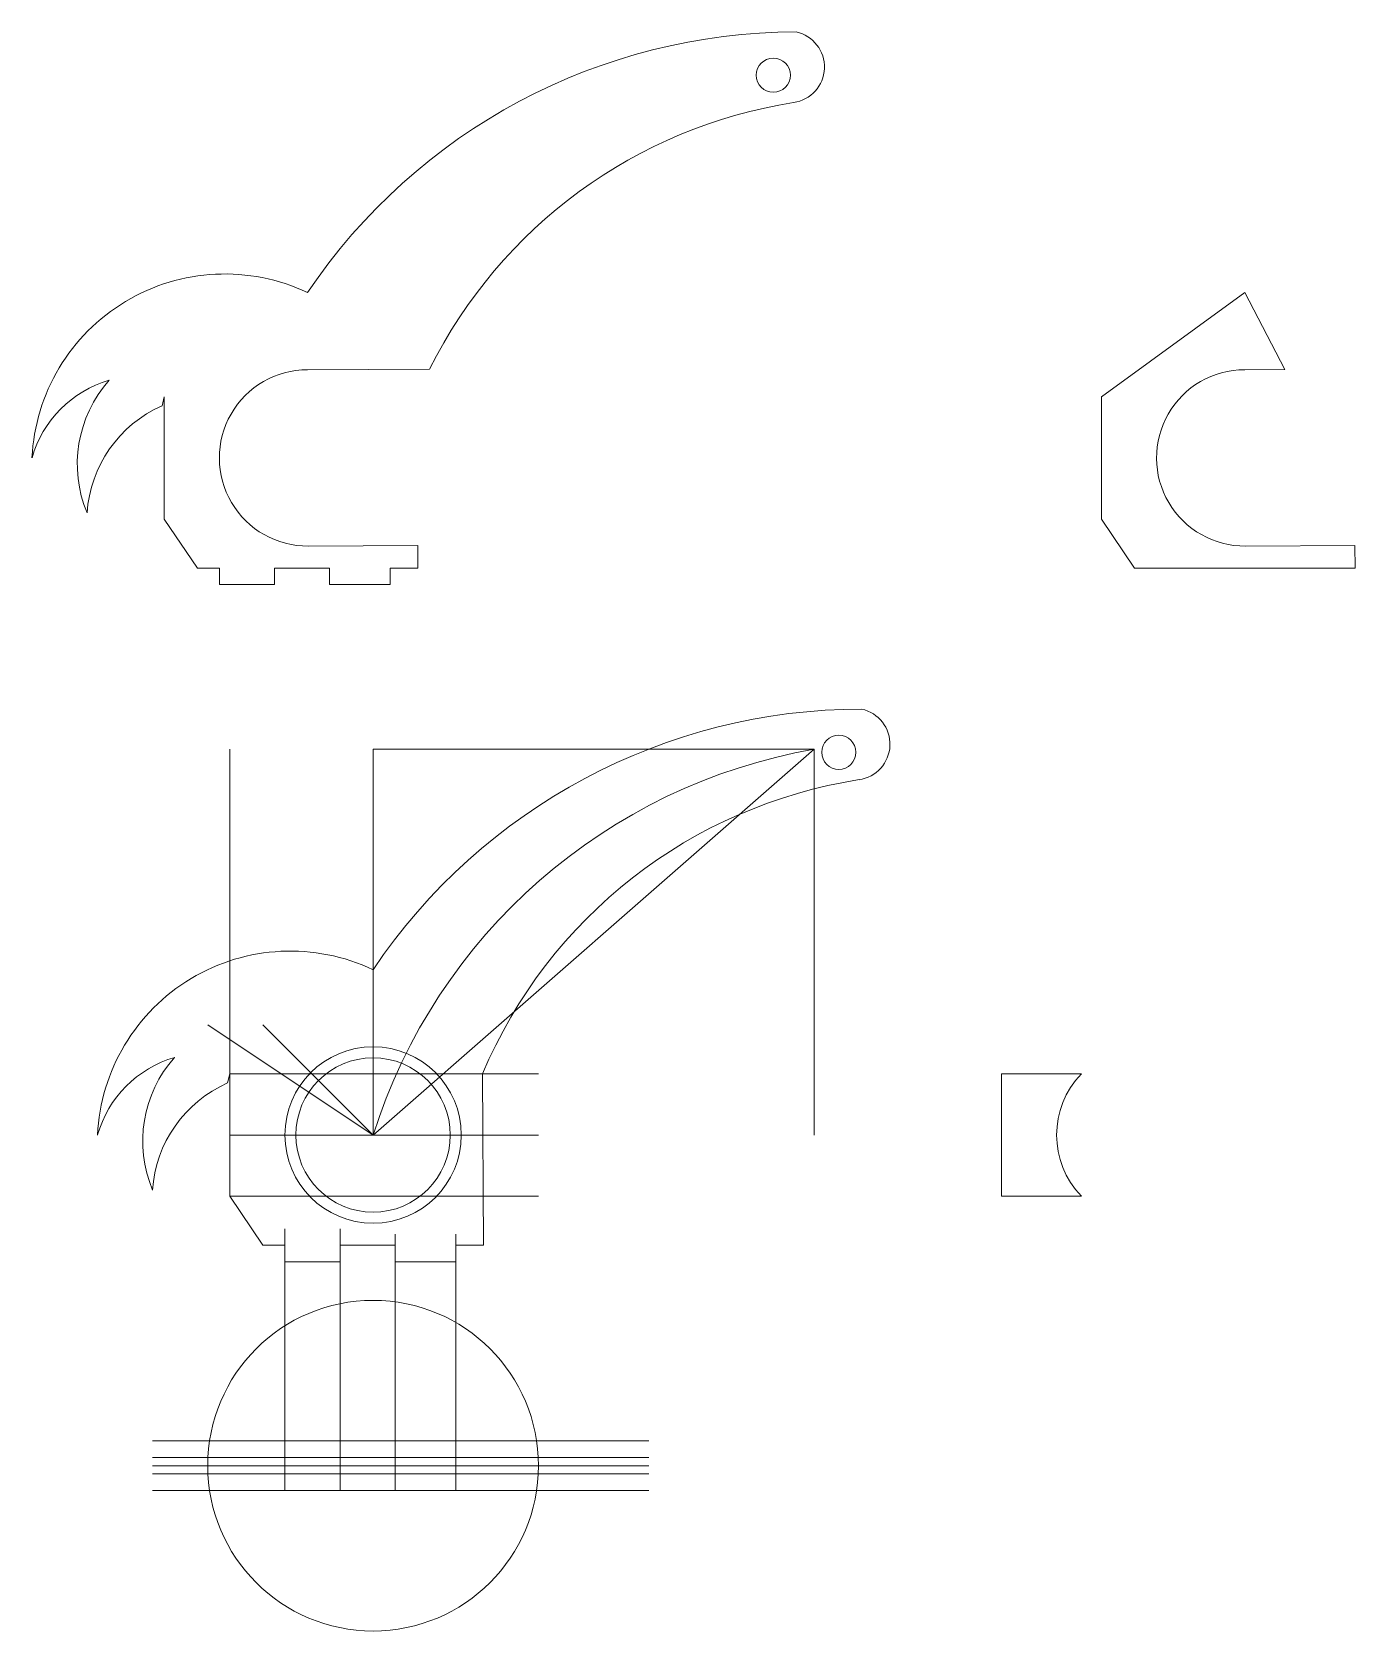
# Model space of a CAD drawing. Header units: inches. Extents: x -62 to 178, y -90 to 200.
import ezdxf

# ---------------------------------------------------------------- set-up
doc = ezdxf.new("R2010")
doc.units = ezdxf.units.IN
for name, color, linetype, lineweight, true_color in [('base', 7, 'CONTINUOUS', 0, 0x000000), ('drawing', 5, 'CONTINUOUS', 0, 0x0000ff), ('motor_mount', 7, 'CONTINUOUS', 0, 0x000000), ('side1', 7, 'CONTINUOUS', 0, 0x000000), ('side2', 7, 'CONTINUOUS', 0, 0x000000), ('side3', 7, 'CONTINUOUS', 0, 0x000000)]:
    doc.layers.add(name, color=color, linetype=linetype, lineweight=lineweight, true_color=true_color)

msp = doc.modelspace()

# ---------------------------------------------------------------- linework, layer by layer
at = {"layer": 'base'}
for p, q in [((-16, -55.5), (-6, -55.5)), ((-16, -58.5), (-16, -55.5)), ((-6, -55.5), (-6, -58.5)), ((4, -55.5), (15, -55.5)), ((4, -58.5), (4, -55.5)), ((15, -55.5), (15, -58.5)), ((-6, -58.5), (-16, -58.5)), ((15, -58.5), (4, -58.5)), ((-16, -61.5), (-6, -61.5)), ((-16, -64.5), (-16, -61.5)), ((-6, -61.5), (-6, -64.5)), ((4, -61.5), (15, -61.5)), ((4, -64.5), (4, -61.5)), ((15, -61.5), (15, -64.5)), ((-6, -64.5), (-16, -64.5)), ((15, -64.5), (4, -64.5))]:
    msp.add_line(p, q, dxfattribs=at)
msp.add_circle((0, -60), 30, dxfattribs=at)
at = {"layer": 'drawing'}
for p, q in [((-26, -11.1), (-26, 70)), ((0, 0), (0, 70)), ((0, 70), (80, 70)), ((80, 70), (0, 0)), ((80, 70), (80, 0)), ((0, 0), (-30, 20)), ((0, 0), (-20, 20)), ((-26, 11.1), (30, 11.1)), ((-26, 0), (30, 0)), ((-26, -11.1), (30, -11.1)), ((-16, -17), (-16, -64.5)), ((-6, -17), (-6, -64.5)), ((4, -64.5), (4, -18)), ((15, -18), (15, -64.5)), ((-40, -55.5), (50, -55.5)), ((-40, -58.5), (50, -58.5)), ((-40, -60), (50, -60)), ((-40, -61.5), (50, -61.5)), ((-40, -64.5), (50, -64.5))]:
    msp.add_line(p, q, dxfattribs=at)
for radius in [16, 14]:
    msp.add_circle((0, 0), radius, dxfattribs=at)
msp.add_arc((97.7, -30.95), 102.49, 99.9472, 162.4246, dxfattribs=at)
at = {"layer": 'motor_mount'}
for p, q in [((114, 11.1), (114, -11.1)), ((114, 11.1), (128.48, 11.1)), ((114, -11.1), (128.48, -11.1))]:
    msp.add_line(p, q, dxfattribs=at)
msp.add_arc((140, 0), 16, 136.0723, 223.9277, dxfattribs=at)
msp.add_arc((140, 0), 16, 136.0723, 223.9277, dxfattribs=at)
at = {"layer": 'side1'}
for p, q in [((-26.4, 9.44), (-26, 11.1)), ((-26, 11.1), (-26, -11.1)), ((20, -20), (19.84, 11.1)), ((-26, -11.1), (-20, -20)), ((-20, -20), (-16, -20)), ((-16, -20), (-16, -23)), ((-6, -20), (4, -20)), ((-6, -23), (-6, -20)), ((4, -20), (4, -23)), ((15, -20), (20, -20)), ((15, -23), (15, -20)), ((-16, -23), (-6, -23)), ((4, -23), (15, -23))]:
    msp.add_line(p, q, dxfattribs=at)
for centre, radius in [((84.48, 69.44), 3.1), ((0, 0), 16)]:
    msp.add_circle(centre, radius, dxfattribs=at)
for centre, radius, start, end in [((88.73, -29.62), 106.9, 90.0479, 146.1024), ((87.25, 70.92), 6.51, 278.0415, 77.6633), ((101.93, -23.55), 89.1, 98.8904, 157.116), ((-15, -1.67), 35.04, 64.6538, 177.2737), ((-30.25, -5.63), 20.53, 106.2483, 164.0782), ((-18.89, -1.13), 22.9, 138.3569, 202.7802), ((-17.24, -11.44), 22.8, 113.6772, 176.3704)]:
    msp.add_arc(centre, radius, start, end, dxfattribs=at)
at = {"layer": 'side2'}
for p, q in [((-11.88, 138.86), (10.26, 138.96)), ((-38.28, 132.3), (-37.88, 133.96)), ((-37.88, 133.96), (-37.88, 111.76)), ((-37.88, 111.76), (-31.88, 102.86)), ((-11.71, 106.86), (8.1, 106.97)), ((8.12, 102.86), (8.1, 106.97)), ((-31.88, 102.86), (-27.88, 102.86)), ((-27.88, 102.86), (-27.88, 99.86)), ((-17.88, 102.86), (-7.88, 102.86)), ((-17.88, 99.86), (-17.88, 102.86)), ((-7.88, 102.86), (-7.88, 99.86)), ((3.12, 102.86), (8.12, 102.86)), ((3.12, 99.86), (3.12, 102.86)), ((-27.88, 99.86), (-17.88, 99.86)), ((-7.88, 99.86), (3.12, 99.86))]:
    msp.add_line(p, q, dxfattribs=at)
msp.add_circle((72.6, 192.3), 3.1, dxfattribs=at)
for centre, radius, start, end in [((76.85, 93.24), 106.9, 90.0479, 146.1024), ((75.37, 193.78), 6.51, 278.0415, 77.6633), ((90.05, 99.31), 89.1, 98.8904, 153.5774), ((-26.88, 121.19), 35.04, 64.6538, 177.2737), ((-42.13, 117.23), 20.53, 106.2483, 164.0782), ((-30.77, 121.73), 22.9, 138.3569, 202.7802), ((-11.88, 122.86), 16, 90, 270.6199), ((-29.12, 111.42), 22.8, 113.6772, 176.3704)]:
    msp.add_arc(centre, radius, start, end, dxfattribs=at)
at = {"layer": 'side3'}
for p, q in [((132.12, 133.96), (158.12, 152.86)), ((158.12, 152.86), (165.38, 138.89)), ((158.12, 138.86), (165.38, 138.89)), ((132.12, 133.96), (132.12, 111.76)), ((132.12, 111.76), (138.12, 102.86)), ((158.29, 106.86), (178.1, 106.97)), ((178.12, 102.86), (178.1, 106.97)), ((138.12, 102.86), (178.12, 102.86))]:
    msp.add_line(p, q, dxfattribs=at)
msp.add_arc((158.12, 122.86), 16, 90, 270.6199, dxfattribs=at)

doc.saveas('drawing.dxf')
